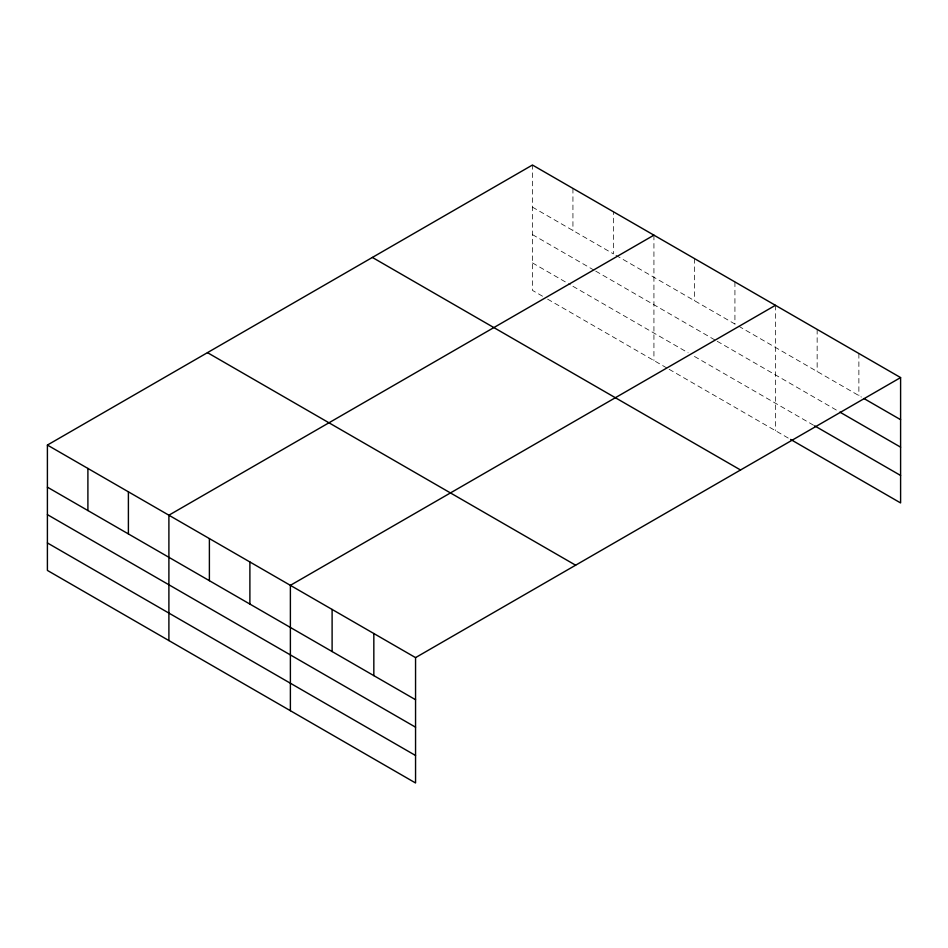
<?xml version="1.0" encoding="UTF-8"?>
<svg xmlns="http://www.w3.org/2000/svg" width="948" height="948" viewBox="0 0 948 948"><rect width="100%" height="100%" fill="white"/><g stroke="black" fill="none" stroke-linecap="round" stroke-linejoin="round"><path stroke-width="0.71" stroke-dasharray="4.74 3.56" d="M532.444 207.126L613.439 253.886L613.439 211.783M615.963 255.344L737.461 325.496M738.729 326.219L861.4 397.046M532.444 234.606L594.455 270.405M595.723 271.128L715.941 340.545M717.209 341.28L838.648 411.385M532.444 262.904L570.412 284.827M572.936 286.296L688.106 352.774M694.434 356.436L814.616 425.83M542.564 296.226L532.444 290.384L532.444 165.023M547.624 299.153L667.854 368.571M669.122 369.293L789.329 438.699M858.876 353.486L858.876 395.589M817.152 329.394L817.152 371.498M775.428 305.315L775.428 430.676M734.925 281.923L734.925 324.026M694.434 258.543L694.434 300.646M653.93 235.163L653.93 360.524M572.936 188.403L572.936 230.506"/><path stroke-width="1.42" d="M47.4 445.062L415.556 657.616L415.556 782.977L47.4 570.423L47.4 445.062L532.444 165.023L900.6 377.577L900.6 502.938L790.596 439.434M653.93 235.163L168.898 515.202L168.898 640.564M775.428 305.315L290.384 585.343L290.384 710.704M415.556 657.616L900.6 377.577M863.936 398.516L900.6 419.68M839.904 412.119L900.6 447.16M814.616 425.83L900.6 475.469M372.374 257.441L740.542 469.995M207.458 352.644L575.626 565.198M47.4 487.165L415.556 699.719M47.4 514.634L415.556 727.187M47.4 542.943L415.556 755.497M373.832 633.525L373.832 675.628M332.108 609.434L332.108 651.537M249.893 561.963L249.893 604.066M209.389 538.582L209.389 580.686M128.395 491.822L128.395 533.925M87.903 468.442L87.903 510.545"/></g></svg>
